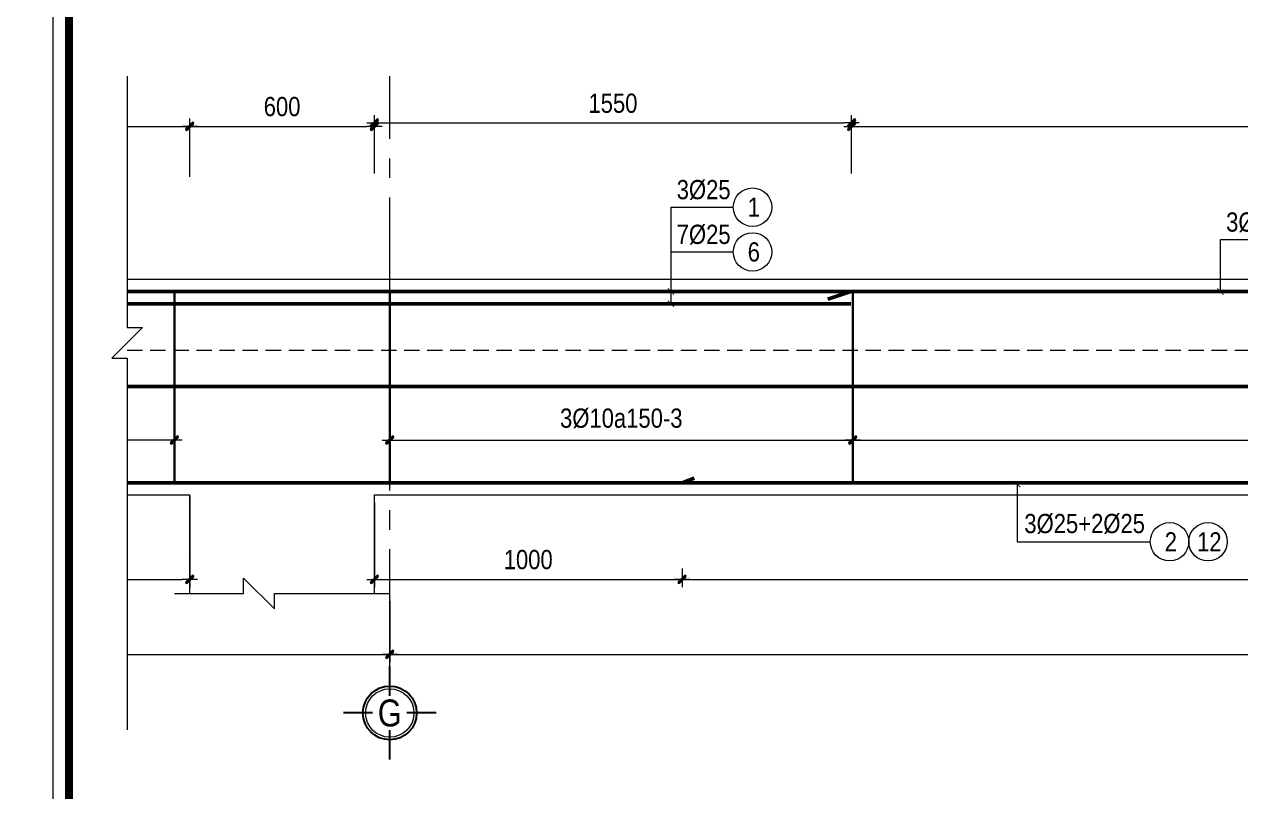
# Model space of a CAD drawing. Header units: millimetres. Extents: x 397144 to 8960116, y 345581 to 674207.
# Drawn here: x 4953948 to 4957902, y 606256 to 608749 of the extents above; entities that cross this region are included whole.
import ezdxf
from ezdxf.enums import TextEntityAlignment as Align
from ezdxf.xclip import XClip

# ---------------------------------------------------------------- set-up
doc = ezdxf.new("R2010")
doc.units = ezdxf.units.MM
doc.header["$XCLIPFRAME"] = 0
doc.header["$PDSIZE"] = -10
for name, pattern in [('CENTER2', [28.575, 19.05, -3.175, 3.175, -3.175]), ('DOT2', [0.125, 0, -0.125]), ('HIDDEN', [0.375, 0.25, -0.125])]:
    doc.linetypes.add(name, pattern=pattern)
doc.layers.get('0').update_dxf_attribs({"linetype": 'CONTINUOUS'})
doc.layers.get('Defpoints').update_dxf_attribs({"color": 12, "linetype": 'CONTINUOUS'})
for name, color, linetype, lineweight in [('2', 2, 'CONTINUOUS', 20), ('CDAI', 8, 'CONTINUOUS', 30), ('CTHEP', 2, 'CONTINUOUS', 50), ('DBAO', 3, 'CONTINUOUS', 20), ('DGIONG', 4, 'CONTINUOUS', 13), ('KTH', 150, 'CONTINUOUS', 5), ('Net khuat', 8, 'HIDDEN', 13), ('STICK', 1, 'CONTINUOUS', 9), ('TEXT', 7, 'CONTINUOUS', 15)]:
    doc.layers.add(name, color=color, linetype=linetype, lineweight=lineweight)
doc.layers.add('8', color=8, linetype='CONTINUOUS')
doc.styles.add('HELVECONDENSE', font='VHELVCN_0.TTF')
doc.styles.add('Star-HelCon', font='VHELVCN_0.TTF')
doc.styles.add('TTP-HelCon', font='VHELVCN_0.TTF')
doc.styles.add('VNI-HELVE-CONDENSE', font='VHELVCN_0.TTF')
doc.dimstyles.new('kc-25', dxfattribs={"dimtxt": 62.5, "dimasz": 20, "dimexe": 20, "dimexo": 50, "dimgap": 25, "dimtad": 3, "dimdec": 0, "dimzin": 0, "dimdsep": 46, "dimtxsty": 'VNI-HELVE-CONDENSE', "dimblk": 'DIM', "dimcen": 2.5, "dimclrd": 256, "dimclre": 154, "dimclrt": 7, "dimaunit": 1, "dimadec": 0, "dimazin": 0, "dimtfac": 1, "dimtdec": 0, "dimtix": 1, "dimtmove": 0, "dimatfit": 3, "dimldrblk": 'DOT', "dimfxl": 1, "dimtolj": 1, "dimtzin": 0, "dimarcsym": 0})
doc.dimstyles.new('TTP-25', dxfattribs={"dimscale": 25, "dimtxt": 2.5, "dimasz": 1, "dimexe": 1, "dimexo": 1, "dimgap": 0.09, "dimtad": 0, "dimdec": 4, "dimrnd": 5, "dimzin": 9, "dimdsep": 46, "dimtxsty": 'TTP-HelCon', "dimblk": 'Stick1', "dimcen": 0.09, "dimdle": 1.5, "dimclrd": 256, "dimclre": 256, "dimclrt": 7, "dimadec": 0, "dimazin": 0, "dimtfac": 1, "dimtdec": 4, "dimtmove": 0, "dimatfit": 3, "dimldrblk": '_ArchTick1', "dimfxl": 1, "dimtvp": 1, "dimtolj": 1, "dimtzin": 0, "dimarcsym": 0})

# ---------------------------------------------------------------- blocks, each defined once
blk = doc.blocks.new('CHG_XX_Khung ten')
blk.add_lwpolyline([(15, 579), (826, 579), (826, 15), (15, 15)], close=True)
at = {"color": 4, "linetype": 'Continuous', "const_width": 1}
blk.add_lwpolyline([(17, 577), (824, 577), (824, 17), (17, 17)], close=True, dxfattribs=at)
blk = doc.blocks.new('Stick1')
at = {"layer": 'STICK'}
h = blk.add_hatch(color=256, dxfattribs=at)
edge = h.paths.add_edge_path()
edge.add_line((0.3, 0.5), (-0.5, -0.3))
edge.add_arc((-0.4, -0.4), 0.141, 135, 315)
edge.add_line((-0.3, -0.5), (0.5, 0.3))
edge.add_arc((0.4, 0.4), 0.141, 315, 495)
blk.add_line((1, 0), (-1, 0), dxfattribs=at)
blk.add_lwpolyline([(0.3, 0.5), (-0.5, -0.3, 1), (-0.3, -0.5), (0.5, 0.3, 1), (0.3, 0.5, 1)], format="xyb", dxfattribs=at)
blk = doc.blocks.new('*D8574')
at = {"layer": 'Defpoints', "color": 0, "transparency": 16777216}
for p in [(5072651.6, 546752.8), (5074756.6, 546670.4), (5072651.6, 546612.9)]:
    blk.add_point(p, dxfattribs=at)
at = {"layer": 'KTH', "lineweight": -2, "transparency": 16777216}
for p, q in [((5072651.6, 546727.8), (5072651.6, 546587.9)), ((5074756.6, 546645.4), (5074756.6, 546587.9)), ((5074731.6, 546612.9), (5072676.6, 546612.9))]:
    blk.add_line(p, q, dxfattribs=at)
at = {"layer": 'KTH', "lineweight": -2, "transparency": 16777216, "xscale": 25, "yscale": 25, "zscale": 25, "rotation": 180}
blk.add_blockref('Stick1', (5072651.6, 546612.9), dxfattribs=at)
at = {"layer": 'KTH', "lineweight": -2, "transparency": 16777216, "xscale": 25, "yscale": 25, "zscale": 25}
blk.add_blockref('Stick1', (5074756.6, 546612.9), dxfattribs=at)
at = {"layer": 'KTH', "color": 7, "transparency": 16777216, "insert": (5073704.1, 546682.8), "char_height": 62.5, "attachment_point": 5, "style": 'TTP-HelCon'}
blk.add_mtext('\\A1;\\A1;3Þ10a150-3', dxfattribs=at)
blk = doc.blocks.new('_ArchTick1')
at = {"color": 0, "const_width": 3.81}
blk.add_lwpolyline([(-12.7, -12.7), (12.7, 12.7)], dxfattribs=at)
blk = doc.blocks.new('*D8575')
at = {"layer": 'Defpoints', "color": 0, "transparency": 16777216}
for p in [(5076961.6, 546752.9), (5075456.6, 546670.4), (5076961.6, 546612.9)]:
    blk.add_point(p, dxfattribs=at)
at = {"layer": 'KTH', "lineweight": -2, "transparency": 16777216}
for p, q in [((5076961.6, 546727.9), (5076961.6, 546587.9)), ((5075456.6, 546645.4), (5075456.6, 546587.9)), ((5075481.6, 546612.9), (5076936.6, 546612.9))]:
    blk.add_line(p, q, dxfattribs=at)
at = {"layer": 'KTH', "lineweight": -2, "transparency": 16777216, "xscale": 25, "yscale": 25, "zscale": 25, "rotation": 180}
blk.add_blockref('Stick1', (5075456.6, 546612.9), dxfattribs=at)
at = {"layer": 'KTH', "lineweight": -2, "transparency": 16777216, "xscale": 25, "yscale": 25, "zscale": 25}
blk.add_blockref('Stick1', (5076961.6, 546612.9), dxfattribs=at)
at = {"layer": 'KTH', "color": 7, "transparency": 16777216, "insert": (5076209.1, 546682.8), "char_height": 62.5, "attachment_point": 5, "style": 'TTP-HelCon'}
blk.add_mtext('\\A1;3Þ10a150-3', dxfattribs=at)
blk = doc.blocks.new('*D8576')
at = {"layer": 'Defpoints', "color": 0, "transparency": 16777216}
for p in [(5075406.6, 547631.9), (5074806.6, 547478.8), (5075406.6, 547478.8)]:
    blk.add_point(p, dxfattribs=at)
at = {"layer": 'KTH', "lineweight": -2, "transparency": 16777216}
for p, q in [((5074806.6, 547503.8), (5074806.6, 547656.9)), ((5074831.6, 547631.9), (5075381.6, 547631.9)), ((5075406.6, 547503.8), (5075406.6, 547656.9))]:
    blk.add_line(p, q, dxfattribs=at)
at = {"layer": 'KTH', "lineweight": -2, "transparency": 16777216, "xscale": 25, "yscale": 25, "zscale": 25, "rotation": 180}
blk.add_blockref('Stick1', (5074806.6, 547631.9), dxfattribs=at)
at = {"layer": 'KTH', "lineweight": -2, "transparency": 16777216, "xscale": 25, "yscale": 25, "zscale": 25}
blk.add_blockref('Stick1', (5075406.6, 547631.9), dxfattribs=at)
at = {"layer": 'KTH', "color": 7, "transparency": 16777216, "insert": (5075106.6, 547695.7), "char_height": 62.5, "attachment_point": 5, "style": 'TTP-HelCon'}
blk.add_mtext('\\A1;600', dxfattribs=at)
blk = doc.blocks.new('dau truc')
blk.add_circle((0, 0), 180)
at = {"layer": '8'}
for p, q in [((0, 127.3), (0, 345.5)), ((-127.3, 0), (-345.5, 0)), ((345.5, 0), (127.3, 0)), ((0, -345.5), (0, -127.3))]:
    blk.add_line(p, q, dxfattribs=at)
blk.add_circle((0, 0), 200, dxfattribs=at)
at = {"layer": 'TEXT', "style": 'HELVECONDENSE'}
blk.add_attdef('A', text='', height=232.7, dxfattribs=at).set_placement((0, 0), align=Align.MIDDLE)
blk = doc.blocks.new('*D8528')
at = {"layer": 'Defpoints', "color": 0, "transparency": 16777216}
for p in [(5074806.6, 547631.8), (5072655.6, 547442.8), (5074806.6, 547442.8)]:
    blk.add_point(p, dxfattribs=at)
at = {"layer": 'KTH', "lineweight": -2, "transparency": 16777216}
for p, q in [((5072655.6, 547467.8), (5072655.6, 547656.8)), ((5072680.6, 547631.8), (5074781.6, 547631.8)), ((5074806.6, 547467.8), (5074806.6, 547656.8))]:
    blk.add_line(p, q, dxfattribs=at)
at = {"layer": 'KTH', "lineweight": -2, "transparency": 16777216, "xscale": 25, "yscale": 25, "zscale": 25, "rotation": 180}
blk.add_blockref('Stick1', (5072655.6, 547631.8), dxfattribs=at)
at = {"layer": 'KTH', "lineweight": -2, "transparency": 16777216, "xscale": 25, "yscale": 25, "zscale": 25}
blk.add_blockref('Stick1', (5074806.6, 547631.8), dxfattribs=at)
at = {"layer": 'KTH', "color": 7, "transparency": 16777216, "insert": (5073731.1, 547695.6), "char_height": 62.5, "attachment_point": 5, "style": 'TTP-HelCon'}
blk.add_mtext('\\A1;2150', dxfattribs=at)
blk = doc.blocks.new('*D8530')
at = {"layer": 'Defpoints', "color": 0, "transparency": 16777216}
for p in [(5076957.6, 547642.8), (5075406.6, 547453.8), (5076957.6, 547453.8)]:
    blk.add_point(p, dxfattribs=at)
at = {"layer": 'KTH', "lineweight": -2, "transparency": 16777216}
for p, q in [((5075406.6, 547478.8), (5075406.6, 547667.8)), ((5076957.6, 547478.8), (5076957.6, 547667.8)), ((5075431.6, 547642.8), (5076932.6, 547642.8))]:
    blk.add_line(p, q, dxfattribs=at)
at = {"layer": 'KTH', "lineweight": -2, "transparency": 16777216, "xscale": 25, "yscale": 25, "zscale": 25, "rotation": 180}
blk.add_blockref('Stick1', (5075406.6, 547642.8), dxfattribs=at)
at = {"layer": 'KTH', "lineweight": -2, "transparency": 16777216, "xscale": 25, "yscale": 25, "zscale": 25}
blk.add_blockref('Stick1', (5076957.6, 547642.8), dxfattribs=at)
at = {"layer": 'KTH', "color": 7, "transparency": 16777216, "insert": (5076182.1, 547706.6), "char_height": 62.5, "attachment_point": 5, "style": 'TTP-HelCon'}
blk.add_mtext('\\A1;1550', dxfattribs=at)
blk = doc.blocks.new('*D8536')
at = {"layer": 'Defpoints', "color": 0, "transparency": 16777216}
for p in [(5076961.6, 546752.9), (5080051.6, 546752.8), (5080051.6, 546612.8)]:
    blk.add_point(p, dxfattribs=at)
at = {"layer": 'KTH', "lineweight": -2, "transparency": 16777216}
for p, q in [((5076961.6, 546727.9), (5076961.6, 546587.8)), ((5080051.6, 546727.8), (5080051.6, 546587.8)), ((5076986.6, 546612.8), (5080026.6, 546612.8))]:
    blk.add_line(p, q, dxfattribs=at)
at = {"layer": 'KTH', "lineweight": -2, "transparency": 16777216, "xscale": 25, "yscale": 25, "zscale": 25, "rotation": 180}
blk.add_blockref('Stick1', (5076961.6, 546612.8), dxfattribs=at)
at = {"layer": 'KTH', "lineweight": -2, "transparency": 16777216, "xscale": 25, "yscale": 25, "zscale": 25}
blk.add_blockref('Stick1', (5080051.6, 546612.8), dxfattribs=at)
at = {"layer": 'KTH', "color": 7, "transparency": 16777216, "insert": (5078506.6, 546682.7), "char_height": 62.5, "attachment_point": 5, "style": 'TTP-HelCon'}
blk.add_mtext('\\A1;3Þ10a200-3', dxfattribs=at)
blk = doc.blocks.new('*D8538')
at = {"layer": 'Defpoints', "color": 0, "transparency": 16777216}
for p in [(5080055.6, 547631.8), (5076957.6, 547453.8), (5080055.6, 547442.8)]:
    blk.add_point(p, dxfattribs=at)
at = {"layer": 'KTH', "lineweight": -2, "transparency": 16777216}
for p, q in [((5076957.6, 547478.8), (5076957.6, 547656.8)), ((5076982.6, 547631.8), (5080030.6, 547631.8)), ((5080055.6, 547467.8), (5080055.6, 547656.8))]:
    blk.add_line(p, q, dxfattribs=at)
at = {"layer": 'KTH', "lineweight": -2, "transparency": 16777216, "xscale": 25, "yscale": 25, "zscale": 25, "rotation": 180}
blk.add_blockref('Stick1', (5076957.6, 547631.8), dxfattribs=at)
at = {"layer": 'KTH', "lineweight": -2, "transparency": 16777216, "xscale": 25, "yscale": 25, "zscale": 25}
blk.add_blockref('Stick1', (5080055.6, 547631.8), dxfattribs=at)
at = {"layer": 'KTH', "color": 7, "transparency": 16777216, "insert": (5078506.6, 547695.6), "char_height": 62.5, "attachment_point": 5, "style": 'TTP-HelCon'}
blk.add_mtext('\\A1;3100', dxfattribs=at)
blk = doc.blocks.new('DIM')
h = blk.add_hatch(color=1)
h.paths.add_polyline_path([(0.49, 0.29, 1), (0.29, 0.49), (-0.19, 0), (0.19, 0)])
h.paths.add_polyline_path([(0.19, 0), (-0.19, 0), (-0.49, -0.29, 1), (-0.29, -0.49)])
at = {"color": 9}
for p, q in [((-0.19, 0), (-1.5, 0)), ((0.19, 0), (1.5, 0))]:
    blk.add_line(p, q, dxfattribs=at)
at = {"color": 1}
for p, q in [((-0.49, -0.29), (0.29, 0.49)), ((-0.29, -0.49), (0.49, 0.29)), ((-0.19, 0), (0.19, 0))]:
    blk.add_line(p, q, dxfattribs=at)
blk.add_arc((-0.39, -0.39), 0.138, 135, 315, dxfattribs=at)
blk = doc.blocks.new('*D1580')
at = {"layer": 'Defpoints', "color": 0, "transparency": 16777216}
for p in [(5065356.6, 546114.4), (5075456.6, 546114.4), (5075456.6, 545916.4)]:
    blk.add_point(p, dxfattribs=at)
at = {"layer": 'KTH', "lineweight": -2, "transparency": 16777216}
for p, q in [((5065356.6, 546089.4), (5065356.6, 545891.4)), ((5075456.6, 546089.4), (5075456.6, 545891.4)), ((5065381.6, 545916.4), (5075431.6, 545916.4))]:
    blk.add_line(p, q, dxfattribs=at)
at = {"layer": 'KTH', "lineweight": -2, "transparency": 16777216, "xscale": 25, "yscale": 25, "zscale": 25, "rotation": 180}
blk.add_blockref('Stick1', (5065356.6, 545916.4), dxfattribs=at)
at = {"layer": 'KTH', "lineweight": -2, "transparency": 16777216, "xscale": 25, "yscale": 25, "zscale": 25}
blk.add_blockref('Stick1', (5075456.6, 545916.4), dxfattribs=at)
at = {"layer": 'KTH', "color": 7, "transparency": 16777216, "insert": (5070406.6, 545980.3), "char_height": 62.5, "attachment_point": 5, "style": 'TTP-HelCon'}
blk.add_mtext('\\A1;10100', dxfattribs=at)
blk = doc.blocks.new('*D1581')
at = {"layer": 'Defpoints', "color": 0, "transparency": 16777216}
for p in [(5075456.6, 546114.4), (5081956.6, 546013.3), (5081956.6, 545916.4)]:
    blk.add_point(p, dxfattribs=at)
at = {"layer": 'KTH', "lineweight": -2, "transparency": 16777216}
for p, q in [((5075456.6, 546089.4), (5075456.6, 545891.4)), ((5081956.6, 545988.3), (5081956.6, 545891.4)), ((5075481.6, 545916.4), (5081931.6, 545916.4))]:
    blk.add_line(p, q, dxfattribs=at)
at = {"layer": 'KTH', "lineweight": -2, "transparency": 16777216, "xscale": 25, "yscale": 25, "zscale": 25, "rotation": 180}
blk.add_blockref('Stick1', (5075456.6, 545916.4), dxfattribs=at)
at = {"layer": 'KTH', "lineweight": -2, "transparency": 16777216, "xscale": 25, "yscale": 25, "zscale": 25}
blk.add_blockref('Stick1', (5081956.6, 545916.4), dxfattribs=at)
at = {"layer": 'KTH', "color": 7, "transparency": 16777216, "insert": (5078706.6, 545980.3), "char_height": 62.5, "attachment_point": 5, "style": 'TTP-HelCon'}
blk.add_mtext('\\A1;6500', dxfattribs=at)
blk = doc.blocks.new('*D8541')
at = {"layer": 'Defpoints', "color": 0, "transparency": 16777216}
for p in [(5075406.6, 546434.4), (5076406.6, 546220.2), (5076406.6, 546160.2)]:
    blk.add_point(p, dxfattribs=at)
at = {"layer": 'KTH', "lineweight": -2, "transparency": 16777216}
for p, q in [((5075406.6, 546409.4), (5075406.6, 546135.2)), ((5076406.6, 546195.2), (5076406.6, 546135.2)), ((5075431.6, 546160.2), (5076381.6, 546160.2))]:
    blk.add_line(p, q, dxfattribs=at)
at = {"layer": 'KTH', "lineweight": -2, "transparency": 16777216, "xscale": 25, "yscale": 25, "zscale": 25, "rotation": 180}
blk.add_blockref('Stick1', (5075406.6, 546160.2), dxfattribs=at)
at = {"layer": 'KTH', "lineweight": -2, "transparency": 16777216, "xscale": 25, "yscale": 25, "zscale": 25}
blk.add_blockref('Stick1', (5076406.6, 546160.2), dxfattribs=at)
at = {"layer": 'KTH', "color": 7, "transparency": 16777216, "insert": (5075906.6, 546224), "char_height": 62.5, "attachment_point": 5, "style": 'TTP-HelCon'}
blk.add_mtext('\\A1;1000', dxfattribs=at)
blk = doc.blocks.new('*D8543')
at = {"layer": 'Defpoints', "color": 0, "transparency": 16777216}
for p in [(5076406.6, 546220.2), (5080604.6, 546195.2), (5080604.6, 546160.2)]:
    blk.add_point(p, dxfattribs=at)
at = {"layer": 'KTH', "lineweight": -2, "transparency": 16777216}
for p, q in [((5076406.6, 546195.2), (5076406.6, 546135.2)), ((5080604.6, 546170.2), (5080604.6, 546135.2)), ((5076431.6, 546160.2), (5080579.6, 546160.2))]:
    blk.add_line(p, q, dxfattribs=at)
at = {"layer": 'KTH', "lineweight": -2, "transparency": 16777216, "xscale": 25, "yscale": 25, "zscale": 25, "rotation": 180}
blk.add_blockref('Stick1', (5076406.6, 546160.2), dxfattribs=at)
at = {"layer": 'KTH', "lineweight": -2, "transparency": 16777216, "xscale": 25, "yscale": 25, "zscale": 25}
blk.add_blockref('Stick1', (5080604.6, 546160.2), dxfattribs=at)
at = {"layer": 'KTH', "color": 7, "transparency": 16777216, "insert": (5078505.6, 546224), "char_height": 62.5, "attachment_point": 5, "style": 'TTP-HelCon'}
blk.add_mtext('\\A1;4200', dxfattribs=at)
blk = doc.blocks.new('*D8555')
at = {"layer": 'Defpoints', "color": 0, "ltscale": 0.8, "transparency": 16777216}
for p in [(5073356.6, 546460.2), (5074806.6, 546460.2), (5074806.6, 546160.2)]:
    blk.add_point(p, dxfattribs=at)
at = {"layer": 'KTH', "linetype": 'DOT2', "lineweight": -2, "ltscale": 0.8, "transparency": 16777216}
for p, q in [((5073356.6, 546435.2), (5073356.6, 546135.2)), ((5074806.6, 546435.2), (5074806.6, 546135.2))]:
    blk.add_line(p, q, dxfattribs=at)
at = {"layer": 'KTH', "lineweight": -2, "ltscale": 0.8, "transparency": 16777216}
blk.add_line((5073381.6, 546160.2), (5074781.6, 546160.2), dxfattribs=at)
at = {"layer": 'KTH', "lineweight": -2, "ltscale": 0.8, "transparency": 16777216, "xscale": 25, "yscale": 25, "zscale": 25, "rotation": 180}
blk.add_blockref('Stick1', (5073356.6, 546160.2), dxfattribs=at)
at = {"layer": 'KTH', "lineweight": -2, "ltscale": 0.8, "transparency": 16777216, "xscale": 25, "yscale": 25, "zscale": 25}
blk.add_blockref('Stick1', (5074806.6, 546160.2), dxfattribs=at)
at = {"layer": 'KTH', "color": 7, "ltscale": 0.8, "transparency": 16777216, "insert": (5074081.6, 546224), "char_height": 62.5, "attachment_point": 5, "style": 'TTP-HelCon'}
blk.add_mtext('\\A1;1450', dxfattribs=at)
blk = doc.blocks.new('CX26')
at = {"layer": 'CDAI', "ltscale": 52.5}
for p, q in [((5074756.60282, 547099.47463), (5074756.60282, 546469.47463)), ((5075456.60022, 547099.4708), (5075456.60022, 546473.45467)), ((5076961.60022, 547099.4025), (5076961.60022, 546473.4315))]:
    blk.add_line(p, q, dxfattribs=at)
at = {"layer": 'CTHEP'}
for p, q in [((5076880.60421, 547070.39867), (5076955.60421, 547095.39867)), ((5072655.6423, 547055.46147), (5076955.60421, 547055.46147)), ((5058990.32788, 546786.46273), (5097842.02123, 546786.41461)), ((5076406.60421, 546473.42129), (5076446.10321, 546489.11316))]:
    blk.add_line(p, q, dxfattribs=at)
for points in [[(5098025.38601, 546467.2151), (5098025.38601, 547095.40231), (5058836.60282, 547095.46705), (5058836.60282, 546469.20456)], [(5058871.81958, 546849.86797), (5058871.81958, 546473.47789), (5058871.81958, 546473.47789), (5059405.47064, 546473.45484), (5065606.60282, 546473.42655), (5066180.64833, 546473.42466), (5097991.31059, 546473.40252), (5097991.31059, 546996.27803)]]:
    blk.add_lwpolyline(points, dxfattribs=at)
at = {"layer": 'DBAO'}
for points in [[(5090956.60421, 546434.3673), (5098055.38602, 546434.35991), (5098055.38602, 547134.35662), (5065754.50907, 547134.40146)], [(5066206.60421, 546434.39867), (5074806.60282, 546434.38891)], [(5074806.60282, 546114.47463), (5074806.60282, 546434.47463)], [(5075406.60421, 546114.39867), (5075406.60421, 546434.39867)], [(5075406.60421, 546434.38815), (5081606.60282, 546434.37839)]]:
    blk.add_lwpolyline(points, dxfattribs=at)
at = {"layer": 'DGIONG'}
blk.add_lwpolyline([(5074756.60282, 546114.47463), (5074981.60282, 546114.47463), (5074981.60282, 546164.47463), (5075081.60282, 546064.47463), (5075081.60282, 546114.47463), (5075456.60022, 546114.4708)], dxfattribs=at)
for centre in [(5076635.77564, 547369.27902), (5076635.77564, 547223.98002), (5077991.27531, 546282.4336), (5078116.27531, 546282.4336)]:
    blk.add_circle(centre, 62.5, dxfattribs=at)
at = {"layer": 'Net khuat', "linetype": 'CENTER2', "ltscale": 20}
blk.add_line((5075456.60281, 545876.98085), (5075456.60281, 547882.32349), dxfattribs=at)
at = {"layer": 'Net khuat', "ltscale": 200}
blk.add_lwpolyline([(5058806.60282, 546904.47786), (5098055.38602, 546904.47786)], dxfattribs=at)
at = {"layer": '2', "ltscale": 300}
ref = blk.add_blockref('dau truc', (5075456.60281, 545726.11632), dxfattribs=dict(at, xscale=0.4367131292819977, yscale=0.4367131292819977, zscale=0.4367131292819977))
ref.add_attrib('A', 'G', dxfattribs={"layer": 'TEXT', "height": 87.5, "style": 'HELVECONDENSE'}).set_placement((5075456.60281, 545726.11632), align=Align.MIDDLE)
at = {"layer": 'TEXT', "style": 'TTP-HelCon'}
for s, p in [('3Þ25', (5076389.26558, 547395.13197)), ('3Þ25', (5078175.16833, 547289.83991, 0)), ('7Þ25', (5076389.26558, 547249.83297)), ('3Þ25+2Þ25', (5077519.19818, 546310.33065, 0))]:
    blk.add_text(s, height=62.5, dxfattribs=at).set_placement(p)
at = {"layer": 'TEXT', "style": 'Star-HelCon'}
for s, p in [('1', (5076639.9423, 547369.27902)), ('6', (5076639.9423, 547223.98002)), ('2', (5077995.44197, 546282.4336)), ('12', (5078120.44197, 546282.4336))]:
    blk.add_text(s, height=62.5, dxfattribs=at).set_placement(p, align=Align.MIDDLE)
at = {"layer": 'KTH'}
for base, p1, p2, picture, middle in [((5076957.60022, 547642.77608), (5075406.60022, 547453.77225), (5076957.60022, 547453.77225), '*D8530', (5076182.10022, 547706.60941)), ((5074806.60282, 547631.79684), (5072655.60282, 547442.79301), (5074806.60282, 547442.79301), '*D8528', (5073731.10282, 547695.63017)), ((5075406.60022, 547631.86897), (5074806.60282, 547478.77225), (5075406.60022, 547478.77225), '*D8576', (5075106.60152, 547695.70231)), ((5080055.60282, 547631.79684), (5076957.60022, 547453.77225), (5080055.60282, 547442.79301), '*D8538', (5078506.60152, 547695.63017)), ((5075456.60281, 545916.41758), (5065356.60281, 546114.40058), (5075456.60281, 546114.40058), '*D1580', (5070406.60281, 545980.25091)), ((5081956.60281, 545916.41758), (5075456.60281, 546114.40058), (5081956.60281, 546013.26876), '*D1581', (5078706.60281, 545980.25091))]:
    dim = blk.add_linear_dim(base=base, p1=p1, p2=p2, angle=180, dimstyle='TTP-25', override={"dimtmove": 1}, dxfattribs=at)
    dim.commit()
    dim.dimension.update_dxf_attribs({"geometry": picture, "text_midpoint": middle})
dim = blk.add_linear_dim(base=(5072651.60282, 546612.89844), p1=(5074756.60282, 546670.37179), p2=(5072651.60282, 546752.84332), angle=180, text='\\A1;3Þ10a150-3', dimstyle='TTP-25', override={"dimtmove": 1}, dxfattribs=at)
dim.commit()
dim.dimension.update_dxf_attribs({"geometry": '*D8574', "text_midpoint": (5073704.10282, 546682.81511)})
for base, p1, p2, text, picture, middle in [((5076961.60022, 546612.89844), (5075456.60022, 546670.37179), (5076961.60022, 546752.91162), '3Þ10a150-3', '*D8575', (5076209.10022, 546682.81511)), ((5080051.60282, 546612.82309), (5076961.60022, 546752.91162), (5080051.60282, 546752.84332), '3Þ10a200-3', '*D8536', (5078506.60152, 546682.73975))]:
    dim = blk.add_linear_dim(base=base, p1=p1, p2=p2, text=text, dimstyle='TTP-25', override={"dimtmove": 1}, dxfattribs=at)
    dim.commit()
    dim.dimension.update_dxf_attribs({"geometry": picture, "text_midpoint": middle})
at = {"layer": 'KTH', "ltscale": 0.8}
dim = blk.add_linear_dim(base=(5074806.60282, 546160.2128), p1=(5073356.60352, 546460.2128), p2=(5074806.60282, 546460.2128), dimstyle='TTP-25', dxfattribs=at)
dim.commit()
dim.dimension.update_dxf_attribs({"geometry": '*D8555', "text_midpoint": (5074081.60317, 546224.04613)})
at = {"layer": 'KTH'}
for base, p1, p2, picture, middle in [((5076406.60421, 546160.2128), (5075406.60421, 546434.39867), (5076406.60421, 546220.16398), '*D8541', (5075906.60421, 546224.04613)), ((5080604.60282, 546160.2128), (5076406.60421, 546220.16398), (5080604.60282, 546195.16398), '*D8543', (5078505.60352, 546224.04613))]:
    dim = blk.add_linear_dim(base=base, p1=p1, p2=p2, dimstyle='TTP-25', override={"dimtmove": 1}, dxfattribs=at)
    dim.commit()
    dim.dimension.update_dxf_attribs({"geometry": picture, "text_midpoint": middle})
at = {"layer": 'DGIONG'}
for points in [[(5076370.75382, 547095.47091), (5076370.75355, 547369.27902), (5076573.27564, 547369.27902)], [(5078156.65656, 547095.47786), (5078156.6563, 547263.98696), (5078372.79221, 547263.98696)], [(5076370.75346, 547055.47091), (5076370.7532, 547223.98002), (5076573.27528, 547223.98002)], [(5077496.18641, 546469.47786), (5077496.18615, 546282.4336), (5077928.77531, 546282.4336)]]:
    blk.add_leader(points, dimstyle='kc-25', override={"dimtad": 0, "dimldrblk": 'ArchTick', "dimfxl": 100, "dimarcsym": 1}, dxfattribs=at)

msp = doc.modelspace()

# ---------------------------------------------------------------- block references
at = {"layer": 'KTH', "ltscale": 0.8, "xscale": 25.92478421702978, "yscale": 25.92478421702978, "zscale": 25.92478421702978}
msp.add_blockref('CHG_XX_Khung ten', (4953653.34321, 602096.26671), dxfattribs=at)

# ---------------------------------------------------------------- next in the draw order: linework, layer by layer
at = {"layer": 'DGIONG'}
msp.add_lwpolyline([(4954282.76371, 608580.52466), (4954282.76371, 607764.0263), (4954332.76371, 607764.0263), (4954232.76371, 607664.0263), (4954282.76371, 607664.0263), (4954282.76371, 606456.33418)], dxfattribs=at)

# ---------------------------------------------------------------- next in the draw order: block references
at = {"layer": 'DBAO'}
ref = msp.add_blockref('CX26', (-120320.37871, 60785.45379), dxfattribs=at)
XClip(ref).set_block_clipping_path([(5074603.142418419, 545492.2473826082), (5091611.0635461612, 547795.0708696508)])

doc.saveas('drawing.dxf')
